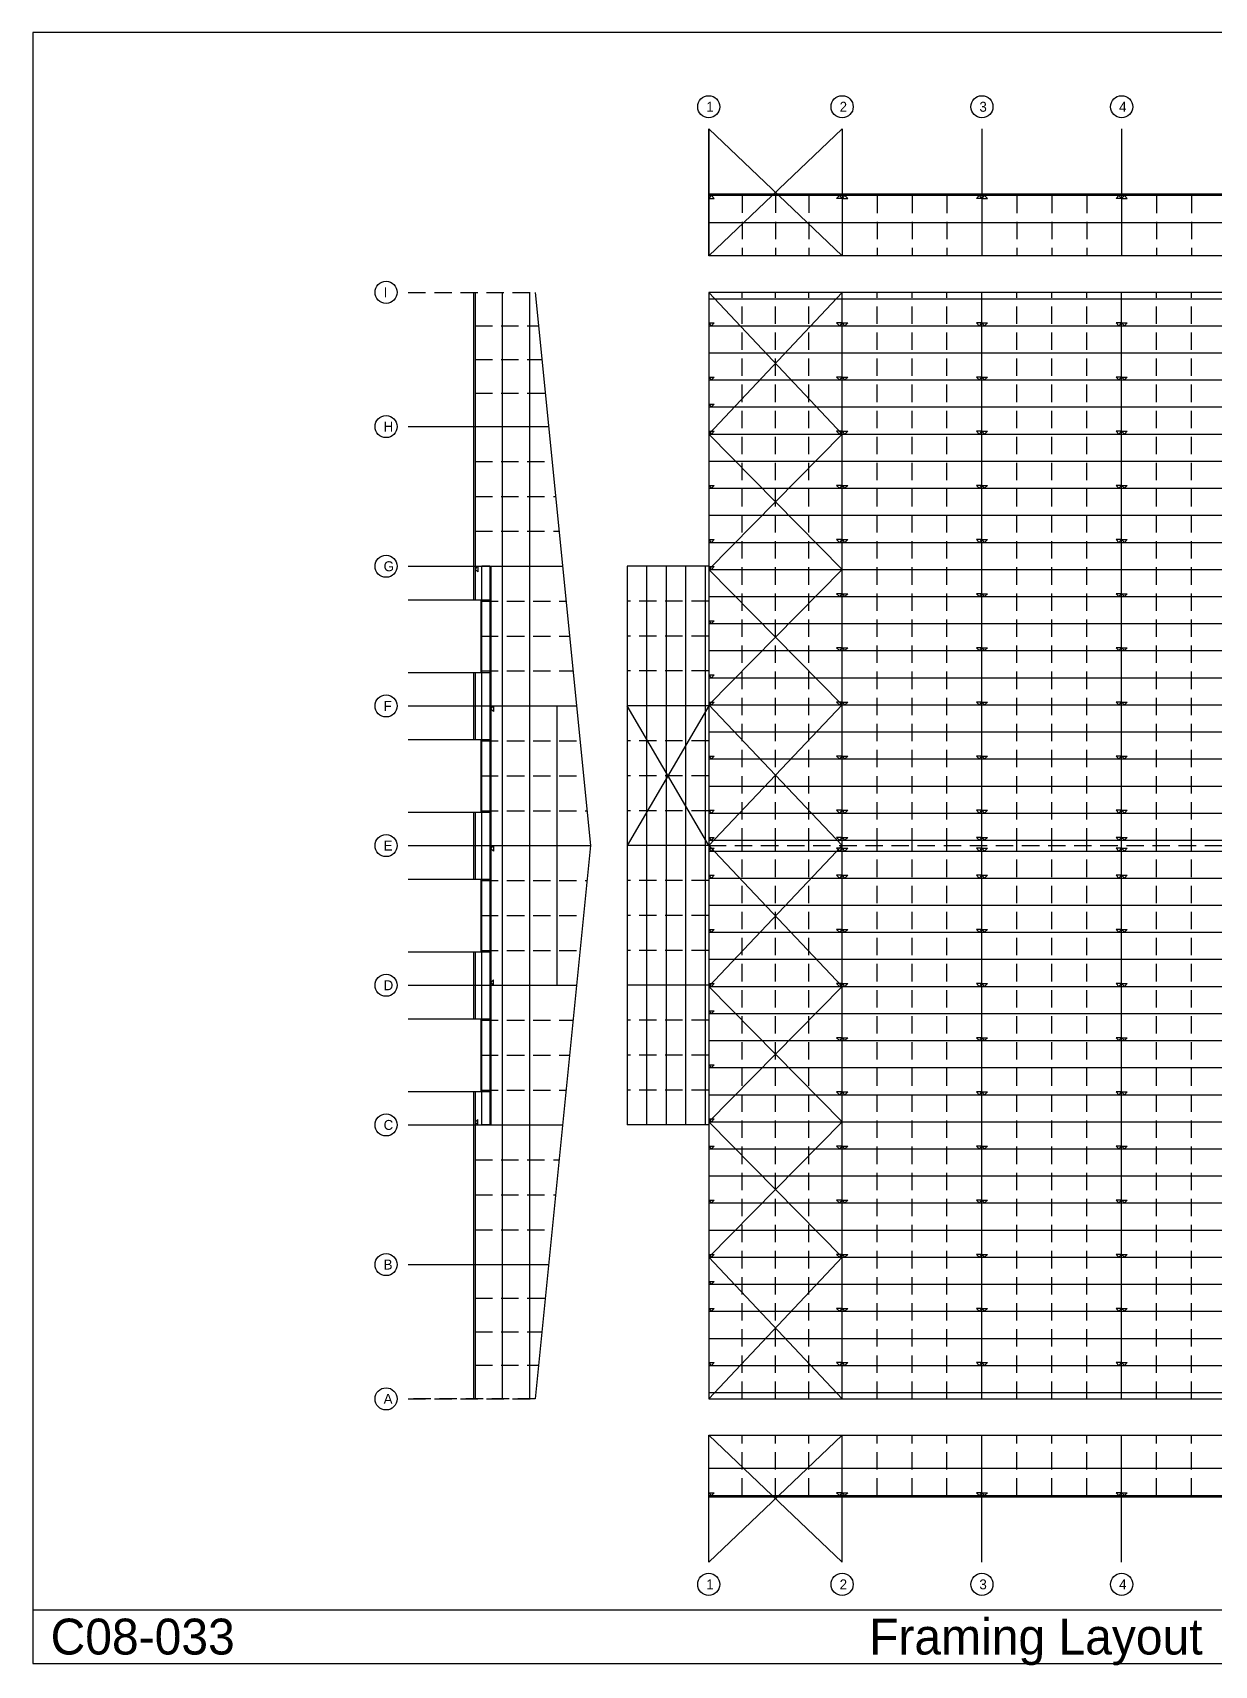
# Model space of a CAD drawing. Extents: x -3105 to 6885, y -1224 to 6276.
# Drawn here: x -3105 to 2322, y -1224 to 6276 of the extents above; entities that cross this region are included whole.
import ezdxf

# ---------------------------------------------------------------- set-up
doc = ezdxf.new("R2010")
doc.units = 0
doc.linetypes.add('CONTIN', pattern=[0])
doc.linetypes.add('DASHED', pattern=[119.86, 79.91, -39.95])
doc.layers.get('0').update_dxf_attribs({"linetype": 'CONTIN'})
for name, color, linetype in [('1', 7, 'CONTIN'), ('29', 3, 'DASHED'), ('5', 5, 'DASHED'), ('8', 5, 'DASHED')]:
    doc.layers.add(name, color=color, linetype=linetype)

msp = doc.modelspace()

# ---------------------------------------------------------------- linework, layer by layer
for p, q in [((6884.896, 6276.32), (-3104.659, 6276.32)), ((-3104.659, 6276.32), (-3104.659, -1215.847)), ((0, 5054.136), (0, 5054.136)), ((0, 5054.136), (612.5, 5054.136)), ((612.5, 5054.136), (1254.167, 5054.136)), ((1254.167, 5054.136), (1895.833, 5054.136)), ((1895.833, 5054.136), (2537.5, 5054.136)), ((0, 4929.756), (0, 4929.756)), ((0, 4929.756), (612.5, 4929.756)), ((612.5, 4929.756), (1254.167, 4929.756)), ((1254.167, 4929.756), (1895.833, 4929.756)), ((1895.833, 4929.756), (2537.5, 4929.756)), ((0, 4805.377), (0, 4805.377)), ((0, 4805.377), (612.5, 4805.377)), ((612.5, 4805.377), (1254.167, 4805.377)), ((1254.167, 4805.377), (1895.833, 4805.377)), ((1895.833, 4805.377), (2537.5, 4805.377)), ((0, 4680.997), (0, 4680.997)), ((0, 4680.997), (612.5, 4680.997)), ((612.5, 4680.997), (1254.167, 4680.997)), ((1254.167, 4680.997), (1895.833, 4680.997)), ((1895.833, 4680.997), (2537.5, 4680.997)), ((0, 4556.617), (0, 4556.617)), ((0, 4556.617), (612.5, 4556.617)), ((612.5, 4556.617), (1254.167, 4556.617)), ((1254.167, 4556.617), (1895.833, 4556.617)), ((1895.833, 4556.617), (2537.5, 4556.617)), ((0, 4432.237), (0, 4432.237)), ((0, 4432.237), (612.5, 4432.237)), ((612.5, 4432.237), (1254.167, 4432.237)), ((1254.167, 4432.237), (1895.833, 4432.237)), ((1895.833, 4432.237), (2537.5, 4432.237)), ((0, 4307.858), (0, 4307.858)), ((0, 4307.858), (612.5, 4307.858)), ((612.5, 4307.858), (1254.167, 4307.858)), ((1254.167, 4307.858), (1895.833, 4307.858)), ((1895.833, 4307.858), (2537.5, 4307.858)), ((0, 4183.479), (0, 4183.479)), ((0, 4183.479), (612.5, 4183.479)), ((612.5, 4183.479), (1254.167, 4183.479)), ((1254.167, 4183.479), (1895.833, 4183.479)), ((1895.833, 4183.479), (2537.5, 4183.479)), ((0, 4059.099), (0, 4059.099)), ((0, 4059.099), (612.5, 4059.099)), ((612.5, 4059.099), (1254.167, 4059.099)), ((1254.167, 4059.099), (1895.833, 4059.099)), ((1895.833, 4059.099), (2537.5, 4059.099)), ((0, 3934.719), (0, 3934.719)), ((0, 3934.719), (612.5, 3934.719)), ((612.5, 3934.719), (1254.167, 3934.719)), ((1254.167, 3934.719), (1895.833, 3934.719)), ((1895.833, 3934.719), (2537.5, 3934.719)), ((0, 3810.339), (0, 3810.339)), ((0, 3810.339), (612.5, 3810.339)), ((612.5, 3810.339), (1254.167, 3810.339)), ((1254.167, 3810.339), (1895.833, 3810.339)), ((1895.833, 3810.339), (2537.5, 3810.339)), ((0, 3685.959), (0, 3685.959)), ((0, 3685.959), (612.5, 3685.959)), ((612.5, 3685.959), (1254.167, 3685.959)), ((1254.167, 3685.959), (1895.833, 3685.959)), ((1895.833, 3685.959), (2537.5, 3685.959)), ((0, 3561.58), (0, 3561.58)), ((0, 3561.58), (612.5, 3561.58)), ((612.5, 3561.58), (1254.167, 3561.58)), ((1254.167, 3561.58), (1895.833, 3561.58)), ((1895.833, 3561.58), (2537.5, 3561.58)), ((0, 3437.2), (0, 3437.2)), ((0, 3437.2), (612.5, 3437.2)), ((612.5, 3437.2), (1254.167, 3437.2)), ((1254.167, 3437.2), (1895.833, 3437.2)), ((1895.833, 3437.2), (2537.5, 3437.2)), ((0, 3312.821), (0, 3312.821)), ((0, 3312.821), (612.5, 3312.821)), ((612.5, 3312.821), (1254.167, 3312.821)), ((1254.167, 3312.821), (1895.833, 3312.821)), ((1895.833, 3312.821), (2537.5, 3312.821)), ((0, 3188.441), (0, 3188.441)), ((0, 3188.441), (612.5, 3188.441)), ((612.5, 3188.441), (1254.167, 3188.441)), ((1254.167, 3188.441), (1895.833, 3188.441)), ((1895.833, 3188.441), (2537.5, 3188.441)), ((0, 3064.062), (0, 3064.062)), ((0, 3064.062), (612.5, 3064.062)), ((612.5, 3064.062), (1254.167, 3064.062)), ((1254.167, 3064.062), (1895.833, 3064.062)), ((1895.833, 3064.062), (2537.5, 3064.062)), ((0, 2939.682), (0, 2939.682)), ((0, 2939.682), (612.5, 2939.682)), ((612.5, 2939.682), (1254.167, 2939.682)), ((1254.167, 2939.682), (1895.833, 2939.682)), ((1895.833, 2939.682), (2537.5, 2939.682)), ((0, 2815.302), (0, 2815.302)), ((0, 2815.302), (612.5, 2815.302)), ((612.5, 2815.302), (1254.167, 2815.302)), ((1254.167, 2815.302), (1895.833, 2815.302)), ((1895.833, 2815.302), (2537.5, 2815.302)), ((0, 2690.923), (0, 2690.923)), ((0, 2690.923), (612.5, 2690.923)), ((612.5, 2690.923), (1254.167, 2690.923)), ((1254.167, 2690.923), (1895.833, 2690.923)), ((1895.833, 2690.923), (2537.5, 2690.923)), ((0, 2566.543), (0, 2566.543)), ((0, 2566.543), (612.5, 2566.543)), ((612.5, 2566.543), (1254.167, 2566.543)), ((1254.167, 2566.543), (1895.833, 2566.543)), ((1895.833, 2566.543), (2537.5, 2566.543)), ((0, 2516.791), (0, 2516.791)), ((0, 2516.791), (612.5, 2516.791)), ((612.5, 2516.791), (1254.167, 2516.791)), ((1254.167, 2516.791), (1895.833, 2516.791)), ((1895.833, 2516.791), (2537.5, 2516.791)), ((0, 2392.411), (0, 2392.411)), ((0, 2392.411), (612.5, 2392.411)), ((612.5, 2392.411), (1254.167, 2392.411)), ((1254.167, 2392.411), (1895.833, 2392.411)), ((1895.833, 2392.411), (2537.5, 2392.411)), ((0, 2268.031), (0, 2268.031)), ((0, 2268.031), (612.5, 2268.031)), ((612.5, 2268.031), (1254.167, 2268.031)), ((1254.167, 2268.031), (1895.833, 2268.031)), ((1895.833, 2268.031), (2537.5, 2268.031)), ((0, 2143.651), (0, 2143.651)), ((0, 2143.651), (612.5, 2143.651)), ((612.5, 2143.651), (1254.167, 2143.651)), ((1254.167, 2143.651), (1895.833, 2143.651)), ((1895.833, 2143.651), (2537.5, 2143.651)), ((0, 2019.272), (0, 2019.272)), ((0, 2019.272), (612.5, 2019.272)), ((612.5, 2019.272), (1254.167, 2019.272)), ((1254.167, 2019.272), (1895.833, 2019.272)), ((1895.833, 2019.272), (2537.5, 2019.272)), ((0, 1894.892), (0, 1894.892)), ((0, 1894.892), (612.5, 1894.892)), ((612.5, 1894.892), (1254.167, 1894.892)), ((1254.167, 1894.892), (1895.833, 1894.892)), ((1895.833, 1894.892), (2537.5, 1894.892)), ((0, 1770.512), (0, 1770.512)), ((0, 1770.512), (612.5, 1770.512)), ((612.5, 1770.512), (1254.167, 1770.512)), ((1254.167, 1770.512), (1895.833, 1770.512)), ((1895.833, 1770.512), (2537.5, 1770.512)), ((0, 1646.133), (0, 1646.133)), ((0, 1646.133), (612.5, 1646.133)), ((612.5, 1646.133), (1254.167, 1646.133)), ((1254.167, 1646.133), (1895.833, 1646.133)), ((1895.833, 1646.133), (2537.5, 1646.133)), ((0, 1521.753), (0, 1521.753)), ((0, 1521.753), (612.5, 1521.753)), ((612.5, 1521.753), (1254.167, 1521.753)), ((1254.167, 1521.753), (1895.833, 1521.753)), ((1895.833, 1521.753), (2537.5, 1521.753)), ((0, 1397.373), (0, 1397.373)), ((0, 1397.373), (612.5, 1397.373)), ((612.5, 1397.373), (1254.167, 1397.373)), ((1254.167, 1397.373), (1895.833, 1397.373)), ((1895.833, 1397.373), (2537.5, 1397.373)), ((0, 1272.994), (0, 1272.994)), ((0, 1272.994), (612.5, 1272.994)), ((612.5, 1272.994), (1254.167, 1272.994)), ((1254.167, 1272.994), (1895.833, 1272.994)), ((1895.833, 1272.994), (2537.5, 1272.994)), ((0, 1148.614), (0, 1148.614)), ((0, 1148.614), (612.5, 1148.614)), ((612.5, 1148.614), (1254.167, 1148.614)), ((1254.167, 1148.614), (1895.833, 1148.614)), ((1895.833, 1148.614), (2537.5, 1148.614)), ((0, 1024.234), (0, 1024.234)), ((0, 1024.234), (612.5, 1024.234)), ((612.5, 1024.234), (1254.167, 1024.234)), ((1254.167, 1024.234), (1895.833, 1024.234)), ((1895.833, 1024.234), (2537.5, 1024.234)), ((0, 899.855), (0, 899.855)), ((0, 899.855), (612.5, 899.855)), ((612.5, 899.855), (1254.167, 899.855)), ((1254.167, 899.855), (1895.833, 899.855)), ((1895.833, 899.855), (2537.5, 899.855)), ((0, 775.475), (0, 775.475)), ((0, 775.475), (612.5, 775.475)), ((612.5, 775.475), (1254.167, 775.475)), ((1254.167, 775.475), (1895.833, 775.475)), ((1895.833, 775.475), (2537.5, 775.475)), ((0, 651.096), (0, 651.096)), ((0, 651.096), (612.5, 651.096)), ((612.5, 651.096), (1254.167, 651.096)), ((1254.167, 651.096), (1895.833, 651.096)), ((1895.833, 651.096), (2537.5, 651.096)), ((0, 526.716), (0, 526.716)), ((0, 526.716), (612.5, 526.716)), ((612.5, 526.716), (1254.167, 526.716)), ((1254.167, 526.716), (1895.833, 526.716)), ((1895.833, 526.716), (2537.5, 526.716)), ((0, 402.336), (0, 402.336)), ((0, 402.336), (612.5, 402.336)), ((612.5, 402.336), (1254.167, 402.336)), ((1254.167, 402.336), (1895.833, 402.336)), ((1895.833, 402.336), (2537.5, 402.336)), ((0, 277.957), (0, 277.957)), ((0, 277.957), (612.5, 277.957)), ((612.5, 277.957), (1254.167, 277.957)), ((1254.167, 277.957), (1895.833, 277.957)), ((1895.833, 277.957), (2537.5, 277.957)), ((0, 153.577), (0, 153.577)), ((0, 153.577), (612.5, 153.577)), ((612.5, 153.577), (1254.167, 153.577)), ((1254.167, 153.577), (1895.833, 153.577)), ((1895.833, 153.577), (2537.5, 153.577)), ((0, 29.198), (0, 29.198)), ((0, 29.198), (612.5, 29.198)), ((612.5, 29.198), (1254.167, 29.198)), ((1254.167, 29.198), (1895.833, 29.198)), ((1895.833, 29.198), (2537.5, 29.198)), ((-3104.659, -968.605), (6884.896, -968.605)), ((-3104.659, -1215.847), (6884.896, -1215.847))]:
    msp.add_line(p, q)
at = {"layer": '1'}
for p, q in [((-0.038, 5251.083), (0, 5834.417)), ((0, 5834.417), (-0.038, 5251.083)), ((612.5, 5834.376), (-0.038, 5251.083)), ((0, 5834.417), (612.462, 5251.043)), ((612.5, 5834.376), (612.462, 5251.043)), ((1254.167, 5834.334), (1254.128, 5251)), ((1895.834, 5834.292), (1895.795, 5250.958)), ((12.68, 5527.75), (-0.021, 5515.05)), ((-0.021, 5515.05), (25.379, 5515.048)), ((612.48, 5527.71), (-0.02, 5527.75)), ((3791.647, 5534.167), (-0.019, 5534.417)), ((12.68, 5527.75), (25.379, 5515.048)), ((599.78, 5527.71), (587.079, 5515.011)), ((612.479, 5515.01), (587.079, 5515.011)), ((599.78, 5527.71), (612.479, 5515.01)), ((625.18, 5527.709), (612.479, 5515.01)), ((612.479, 5515.01), (637.879, 5515.008)), ((1254.147, 5527.667), (612.48, 5527.71)), ((625.18, 5527.709), (637.879, 5515.008)), ((1241.447, 5527.668), (1228.746, 5514.969)), ((1254.146, 5514.967), (1228.746, 5514.969)), ((1241.447, 5527.668), (1254.146, 5514.967)), ((1266.847, 5527.667), (1254.146, 5514.967)), ((1254.146, 5514.967), (1279.546, 5514.966)), ((1895.813, 5527.625), (1254.147, 5527.667)), ((1266.847, 5527.667), (1279.546, 5514.966)), ((1883.114, 5527.625), (1870.413, 5514.927)), ((1895.812, 5514.925), (1870.413, 5514.927)), ((1883.114, 5527.625), (1895.812, 5514.925)), ((1908.514, 5527.624), (1895.812, 5514.925)), ((1895.812, 5514.925), (1921.213, 5514.923)), ((2537.48, 5527.583), (1895.813, 5527.625)), ((1908.514, 5527.624), (1921.213, 5514.923)), ((612.472, 5402.709), (-0.028, 5402.75)), ((1254.139, 5402.667), (612.472, 5402.709)), ((1895.805, 5402.625), (1254.139, 5402.667)), ((2537.472, 5402.583), (1895.805, 5402.625)), ((3791.629, 5250.833), (-0.038, 5251.083)), ((-1080, 5083.333), (-1080, 3670.833)), ((-1073.333, 5083.333), (-1073.333, 4466.667)), ((-948.333, 5083.333), (-948.333, 4466.667)), ((-823.333, 5083.333), (-823.333, 4466.667)), ((-796.667, 5083.333), (-542.5, 2541.667)), ((0, 5083.333), (0, 0)), ((3791.667, 5083.333), (0, 5083.333)), ((0, 5083.333), (612.5, 4432.237)), ((612.5, 5083.333), (0, 4432.237)), ((612.5, 0), (612.5, 5083.333)), ((1254.167, 0), (1254.167, 5083.333)), ((1895.833, 0), (1895.833, 5083.333)), ((12.7, 4929.756), (0, 4942.457)), ((0, 4942.457), (25.4, 4942.457)), ((12.7, 4929.756), (25.4, 4942.457)), ((599.8, 4929.756), (587.1, 4942.457)), ((612.5, 4942.457), (587.1, 4942.457)), ((599.8, 4929.756), (612.5, 4942.457)), ((625.2, 4929.756), (612.5, 4942.457)), ((612.5, 4942.457), (637.9, 4942.457)), ((625.2, 4929.756), (637.9, 4942.457)), ((1241.467, 4929.756), (1228.767, 4942.457)), ((1254.167, 4942.457), (1228.767, 4942.457)), ((1241.467, 4929.756), (1254.167, 4942.457)), ((1266.867, 4929.756), (1254.167, 4942.457)), ((1254.167, 4942.457), (1279.567, 4942.457)), ((1266.867, 4929.756), (1279.567, 4942.457)), ((1883.133, 4929.756), (1870.433, 4942.457)), ((1895.833, 4942.457), (1870.433, 4942.457)), ((1883.133, 4929.756), (1895.833, 4942.457)), ((1908.533, 4929.756), (1895.833, 4942.457)), ((1895.833, 4942.457), (1921.233, 4942.457)), ((1908.533, 4929.756), (1921.233, 4942.457)), ((12.7, 4680.997), (0, 4693.697)), ((0, 4693.697), (25.4, 4693.697)), ((12.7, 4680.997), (25.4, 4693.697)), ((599.8, 4680.997), (587.1, 4693.697)), ((612.5, 4693.697), (587.1, 4693.697)), ((599.8, 4680.997), (612.5, 4693.697)), ((625.2, 4680.997), (612.5, 4693.697)), ((612.5, 4693.697), (637.9, 4693.697)), ((625.2, 4680.997), (637.9, 4693.697)), ((1241.467, 4680.997), (1228.767, 4693.697)), ((1254.167, 4693.697), (1228.767, 4693.697)), ((1241.467, 4680.997), (1254.167, 4693.697)), ((1266.867, 4680.997), (1254.167, 4693.697)), ((1254.167, 4693.697), (1279.567, 4693.697)), ((1266.867, 4680.997), (1279.567, 4693.697)), ((1883.133, 4680.997), (1870.433, 4693.697)), ((1895.833, 4693.697), (1870.433, 4693.697)), ((1883.133, 4680.997), (1895.833, 4693.697)), ((1908.533, 4680.997), (1895.833, 4693.697)), ((1895.833, 4693.697), (1921.233, 4693.697)), ((1908.533, 4680.997), (1921.233, 4693.697)), ((12.7, 4556.617), (0, 4569.317)), ((0, 4569.317), (25.4, 4569.317)), ((12.7, 4556.617), (25.4, 4569.317)), ((-1380, 4466.667), (-735, 4466.667)), ((-1073.333, 4466.667), (-1073.333, 3825)), ((-948.333, 4466.667), (-948.333, 3825)), ((-823.333, 4466.667), (-823.333, 3825)), ((12.7, 4432.237), (0, 4444.938)), ((0, 4444.938), (25.4, 4444.938)), ((0, 4432.237), (612.5, 3810.339)), ((612.5, 4432.237), (0, 3810.339)), ((12.7, 4432.237), (25.4, 4444.938)), ((599.8, 4432.237), (587.1, 4444.938)), ((612.5, 4444.938), (587.1, 4444.938)), ((599.8, 4432.237), (612.5, 4444.938)), ((625.2, 4432.237), (612.5, 4444.938)), ((612.5, 4444.938), (637.9, 4444.938)), ((625.2, 4432.237), (637.9, 4444.938)), ((1241.467, 4432.237), (1228.767, 4444.938)), ((1254.167, 4444.938), (1228.767, 4444.938)), ((1241.467, 4432.237), (1254.167, 4444.938)), ((1266.867, 4432.237), (1254.167, 4444.938)), ((1254.167, 4444.938), (1279.567, 4444.938)), ((1266.867, 4432.237), (1279.567, 4444.938)), ((1883.133, 4432.237), (1870.433, 4444.938)), ((1895.833, 4444.938), (1870.433, 4444.938)), ((1883.133, 4432.237), (1895.833, 4444.938)), ((1908.533, 4432.237), (1895.833, 4444.938)), ((1895.833, 4444.938), (1921.233, 4444.938)), ((1908.533, 4432.237), (1921.233, 4444.938)), ((12.7, 4183.479), (0, 4196.178)), ((0, 4196.178), (25.4, 4196.178)), ((12.7, 4183.479), (25.4, 4196.178)), ((599.8, 4183.479), (587.1, 4196.178)), ((612.5, 4196.178), (587.1, 4196.178)), ((599.8, 4183.479), (612.5, 4196.178)), ((625.2, 4183.479), (612.5, 4196.178)), ((612.5, 4196.178), (637.9, 4196.178)), ((625.2, 4183.479), (637.9, 4196.178)), ((1241.467, 4183.479), (1228.767, 4196.178)), ((1254.167, 4196.178), (1228.767, 4196.178)), ((1241.467, 4183.479), (1254.167, 4196.178)), ((1266.867, 4183.479), (1254.167, 4196.178)), ((1254.167, 4196.178), (1279.567, 4196.178)), ((1266.867, 4183.479), (1279.567, 4196.178)), ((1883.133, 4183.479), (1870.433, 4196.178)), ((1895.833, 4196.178), (1870.433, 4196.178)), ((1883.133, 4183.479), (1895.833, 4196.178)), ((1908.533, 4183.479), (1895.833, 4196.178)), ((1895.833, 4196.178), (1921.233, 4196.178)), ((1908.533, 4183.479), (1921.233, 4196.178)), ((12.7, 3934.719), (0, 3947.419)), ((0, 3947.419), (25.4, 3947.419)), ((12.7, 3934.719), (25.4, 3947.419)), ((599.8, 3934.719), (587.1, 3947.419)), ((612.5, 3947.419), (587.1, 3947.419)), ((599.8, 3934.719), (612.5, 3947.419)), ((625.2, 3934.719), (612.5, 3947.419)), ((612.5, 3947.419), (637.9, 3947.419)), ((625.2, 3934.719), (637.9, 3947.419)), ((1241.467, 3934.719), (1228.767, 3947.419)), ((1254.167, 3947.419), (1228.767, 3947.419)), ((1241.467, 3934.719), (1254.167, 3947.419)), ((1266.867, 3934.719), (1254.167, 3947.419)), ((1254.167, 3947.419), (1279.567, 3947.419)), ((1266.867, 3934.719), (1279.567, 3947.419)), ((1883.133, 3934.719), (1870.433, 3947.419)), ((1895.833, 3947.419), (1870.433, 3947.419)), ((1883.133, 3934.719), (1895.833, 3947.419)), ((1908.533, 3934.719), (1895.833, 3947.419)), ((1895.833, 3947.419), (1921.233, 3947.419)), ((1908.533, 3934.719), (1921.233, 3947.419)), ((-1380, 3825), (-670.833, 3825)), ((-1073.333, 3812.3), (-1060.633, 3825)), ((-1073.333, 3825), (-1073.333, 3670.833)), ((-1073.333, 3812.3), (-1060.633, 3799.6)), ((-1060.633, 3825), (-1060.633, 3799.6)), ((-1005, 3825), (-1042.314, 3825)), ((-1042.314, 1258.333), (-1042.314, 3825)), ((-1042.314, 3825), (-1005, 3825)), ((-1005, 3825), (-1005, 1258.333)), ((-1000.833, 3825), (-1000.833, 3183.333)), ((-948.333, 3825), (-948.333, 3183.333)), ((-823.333, 3825), (-823.333, 3183.333)), ((-375, 3825), (-375, 1258.333)), ((0, 3825), (-375, 3825)), ((-285.417, 3825), (-285.417, 1258.333)), ((-195.833, 3825), (-195.834, 1258.333)), ((-106.25, 3825), (-106.25, 1258.333)), ((-16.667, 3825), (-16.667, 1258.333)), ((12.7, 3810.339), (0, 3823.04)), ((0, 3823.04), (25.4, 3823.04)), ((0, 3810.339), (612.5, 3188.441)), ((612.5, 3810.339), (0, 3188.441)), ((12.7, 3810.339), (25.4, 3823.04)), ((599.8, 3685.959), (587.1, 3698.659)), ((612.5, 3698.659), (587.1, 3698.659)), ((599.8, 3685.959), (612.5, 3698.659)), ((625.2, 3685.959), (612.5, 3698.659)), ((612.5, 3698.659), (637.9, 3698.659)), ((625.2, 3685.959), (637.9, 3698.659)), ((1241.467, 3685.959), (1228.767, 3698.659)), ((1254.167, 3698.659), (1228.767, 3698.659)), ((1241.467, 3685.959), (1254.167, 3698.659)), ((1266.867, 3685.959), (1254.167, 3698.659)), ((1254.167, 3698.659), (1279.567, 3698.659)), ((1266.867, 3685.959), (1279.567, 3698.659)), ((1883.133, 3685.959), (1870.433, 3698.659)), ((1895.833, 3698.659), (1870.433, 3698.659)), ((1883.133, 3685.959), (1895.833, 3698.659)), ((1908.533, 3685.959), (1895.833, 3698.659)), ((1895.833, 3698.659), (1921.233, 3698.659)), ((1908.533, 3685.959), (1921.233, 3698.659)), ((-1380, 3670.833), (-1000.833, 3670.833)), ((-1046.667, 3670.833), (-1046.667, 3337.5)), ((12.7, 3561.58), (0, 3574.28)), ((0, 3574.28), (25.4, 3574.28)), ((12.7, 3561.58), (25.4, 3574.28)), ((599.8, 3437.2), (587.1, 3449.9)), ((612.5, 3449.9), (587.1, 3449.9)), ((599.8, 3437.2), (612.5, 3449.9)), ((625.2, 3437.2), (612.5, 3449.9)), ((612.5, 3449.9), (637.9, 3449.9)), ((625.2, 3437.2), (637.9, 3449.9)), ((1241.467, 3437.2), (1228.767, 3449.9)), ((1254.167, 3449.9), (1228.767, 3449.9)), ((1241.467, 3437.2), (1254.167, 3449.9)), ((1266.867, 3437.2), (1254.167, 3449.9)), ((1254.167, 3449.9), (1279.567, 3449.9)), ((1266.867, 3437.2), (1279.567, 3449.9)), ((1883.133, 3437.2), (1870.433, 3449.9)), ((1895.833, 3449.9), (1870.433, 3449.9)), ((1883.133, 3437.2), (1895.833, 3449.9)), ((1908.533, 3437.2), (1895.833, 3449.9)), ((1895.833, 3449.9), (1921.233, 3449.9)), ((1908.533, 3437.2), (1921.233, 3449.9)), ((-1380, 3337.5), (-1000.833, 3337.5)), ((-1080, 3337.5), (-1080, 3029.167)), ((-1073.333, 3337.5), (-1073.333, 3183.333)), ((12.7, 3312.821), (0, 3325.521)), ((0, 3325.521), (25.4, 3325.521)), ((12.7, 3312.821), (25.4, 3325.521)), ((-1380, 3183.333), (-606.667, 3183.333)), ((-1073.333, 3183.333), (-1073.333, 3029.167)), ((-1042.314, 3183.333), (-1005, 3183.333)), ((-1000.833, 3170.633), (-988.133, 3183.333)), ((-1000.833, 3183.333), (-1000.833, 2541.667)), ((-1000.833, 3170.633), (-988.133, 3157.933)), ((-988.133, 3183.333), (-988.133, 3157.933)), ((-948.333, 3183.333), (-948.333, 2541.667)), ((-823.333, 3183.333), (-823.333, 2541.667)), ((-698.333, 3183.333), (-698.333, 2541.667)), ((0, 3183.333), (-375, 3183.333)), ((0, 3183.333), (-375, 2541.667)), ((0, 2541.667), (-375, 3183.333)), ((0, 3188.441), (612.5, 2541.667)), ((612.5, 3188.441), (0, 2541.667)), ((12.701, 3188.441), (0.001, 3201.141)), ((0.001, 3201.141), (25.401, 3201.141)), ((12.701, 3188.441), (25.401, 3201.141)), ((599.8, 3188.441), (587.1, 3201.141)), ((612.5, 3201.141), (587.1, 3201.141)), ((599.8, 3188.441), (612.5, 3201.141)), ((625.2, 3188.441), (612.5, 3201.141)), ((612.5, 3201.141), (637.9, 3201.141)), ((625.2, 3188.441), (637.9, 3201.141)), ((1241.467, 3188.441), (1228.767, 3201.141)), ((1254.167, 3201.141), (1228.767, 3201.141)), ((1241.467, 3188.441), (1254.167, 3201.141)), ((1266.867, 3188.441), (1254.167, 3201.141)), ((1254.167, 3201.141), (1279.567, 3201.141)), ((1266.867, 3188.441), (1279.567, 3201.141)), ((1883.133, 3188.441), (1870.433, 3201.141)), ((1895.833, 3201.141), (1870.433, 3201.141)), ((1883.133, 3188.441), (1895.833, 3201.141)), ((1908.533, 3188.441), (1895.833, 3201.141)), ((1895.833, 3201.141), (1921.233, 3201.141)), ((1908.533, 3188.441), (1921.233, 3201.141)), ((-1380, 3029.167), (-1000.833, 3029.167)), ((-1046.667, 3029.167), (-1046.667, 2695.833)), ((12.701, 2939.682), (0.001, 2952.382)), ((0.001, 2952.382), (25.401, 2952.382)), ((12.701, 2939.682), (25.401, 2952.382)), ((599.8, 2939.682), (587.1, 2952.382)), ((612.5, 2952.382), (587.1, 2952.382)), ((599.8, 2939.682), (612.5, 2952.382)), ((625.2, 2939.682), (612.5, 2952.382)), ((612.5, 2952.382), (637.9, 2952.382)), ((625.2, 2939.682), (637.9, 2952.382)), ((1241.467, 2939.682), (1228.767, 2952.382)), ((1254.167, 2952.382), (1228.767, 2952.382)), ((1241.467, 2939.682), (1254.167, 2952.382)), ((1266.867, 2939.682), (1254.167, 2952.382)), ((1254.167, 2952.382), (1279.567, 2952.382)), ((1266.867, 2939.682), (1279.567, 2952.382)), ((1883.133, 2939.682), (1870.433, 2952.382)), ((1895.833, 2952.382), (1870.433, 2952.382)), ((1883.133, 2939.682), (1895.833, 2952.382)), ((1908.533, 2939.682), (1895.833, 2952.382)), ((1895.833, 2952.382), (1921.233, 2952.382)), ((1908.533, 2939.682), (1921.233, 2952.382)), ((12.701, 2690.923), (0.001, 2703.623)), ((0.001, 2703.623), (25.401, 2703.623)), ((12.701, 2690.923), (25.401, 2703.623)), ((599.8, 2690.923), (587.1, 2703.623)), ((612.5, 2703.623), (587.1, 2703.623)), ((599.8, 2690.923), (612.5, 2703.623)), ((625.2, 2690.923), (612.5, 2703.623)), ((612.5, 2703.623), (637.9, 2703.623)), ((625.2, 2690.923), (637.9, 2703.623)), ((1241.467, 2690.923), (1228.767, 2703.623)), ((1254.167, 2703.623), (1228.767, 2703.623)), ((1241.467, 2690.923), (1254.167, 2703.623)), ((1266.867, 2690.923), (1254.167, 2703.623)), ((1254.167, 2703.623), (1279.567, 2703.623)), ((1266.867, 2690.923), (1279.567, 2703.623)), ((1883.133, 2690.923), (1870.433, 2703.623)), ((1895.833, 2703.623), (1870.433, 2703.623)), ((1883.133, 2690.923), (1895.833, 2703.623)), ((1908.533, 2690.923), (1895.833, 2703.623)), ((1895.833, 2703.623), (1921.233, 2703.623)), ((1908.533, 2690.923), (1921.233, 2703.623)), ((-1380, 2695.833), (-1000.833, 2695.833)), ((-1080, 2695.833), (-1080, 2387.5)), ((-1073.333, 2695.833), (-1073.333, 2541.667)), ((12.701, 2566.543), (0.001, 2579.243)), ((0.001, 2579.243), (25.401, 2579.243)), ((12.701, 2566.543), (25.401, 2579.243)), ((599.8, 2566.543), (587.1, 2579.243)), ((612.5, 2579.243), (587.1, 2579.243)), ((599.8, 2566.543), (612.5, 2579.243)), ((625.2, 2566.543), (612.5, 2579.243)), ((612.5, 2579.243), (637.9, 2579.243)), ((625.2, 2566.543), (637.9, 2579.243)), ((1241.467, 2566.543), (1228.767, 2579.243)), ((1254.167, 2579.243), (1228.767, 2579.243)), ((1241.467, 2566.543), (1254.167, 2579.243)), ((1266.867, 2566.543), (1254.167, 2579.243)), ((1254.167, 2579.243), (1279.567, 2579.243)), ((1266.867, 2566.543), (1279.567, 2579.243)), ((1883.133, 2566.543), (1870.433, 2579.243)), ((1895.833, 2579.243), (1870.433, 2579.243)), ((1883.133, 2566.543), (1895.833, 2579.243)), ((1908.533, 2566.543), (1895.833, 2579.243)), ((1895.833, 2579.243), (1921.233, 2579.243)), ((1908.533, 2566.543), (1921.233, 2579.243)), ((-1380, 2541.667), (-542.5, 2541.667)), ((-1073.333, 2541.667), (-1073.333, 2387.5)), ((-1042.314, 2541.667), (-1005, 2541.667)), ((-1000.833, 2528.967), (-988.133, 2541.667)), ((-1000.833, 2541.667), (-1000.833, 1900)), ((-1000.833, 2528.967), (-988.133, 2516.267)), ((-988.133, 2541.667), (-988.133, 2516.267)), ((-948.333, 2541.667), (-948.334, 1900)), ((-823.333, 2541.667), (-823.334, 1900)), ((-542.5, 2541.667), (-796.667, 0)), ((-698.333, 2541.667), (-698.334, 1900)), ((0, 2541.667), (-375, 2541.667)), ((0, 2541.667), (612.5, 1894.892)), ((612.5, 2541.667), (0, 1894.892)), ((12.701, 2516.791), (0.001, 2529.491)), ((0.001, 2529.491), (25.401, 2529.491)), ((12.701, 2516.791), (25.401, 2529.491)), ((599.8, 2516.791), (587.1, 2529.491)), ((612.5, 2529.491), (587.1, 2529.491)), ((599.8, 2516.791), (612.5, 2529.491)), ((625.2, 2516.791), (612.5, 2529.491)), ((612.5, 2529.491), (637.9, 2529.491)), ((625.2, 2516.791), (637.9, 2529.491)), ((1241.467, 2516.791), (1228.767, 2529.491)), ((1254.167, 2529.491), (1228.767, 2529.491)), ((1241.467, 2516.791), (1254.167, 2529.491)), ((1266.867, 2516.791), (1254.167, 2529.491)), ((1254.167, 2529.491), (1279.567, 2529.491)), ((1266.867, 2516.791), (1279.567, 2529.491)), ((1883.133, 2516.791), (1870.433, 2529.491)), ((1895.833, 2529.491), (1870.433, 2529.491)), ((1883.133, 2516.791), (1895.833, 2529.491)), ((1908.533, 2516.791), (1895.833, 2529.491)), ((1895.833, 2529.491), (1921.233, 2529.491)), ((1908.533, 2516.791), (1921.233, 2529.491)), ((12.701, 2392.411), (0.001, 2405.111)), ((0.001, 2405.111), (25.401, 2405.111)), ((12.701, 2392.411), (25.401, 2405.111)), ((599.8, 2392.411), (587.1, 2405.111)), ((612.5, 2405.111), (587.1, 2405.111)), ((599.8, 2392.411), (612.5, 2405.111)), ((625.2, 2392.411), (612.5, 2405.111)), ((612.5, 2405.111), (637.9, 2405.111)), ((625.2, 2392.411), (637.9, 2405.111)), ((1241.467, 2392.411), (1228.767, 2405.111)), ((1254.167, 2405.111), (1228.767, 2405.111)), ((1241.467, 2392.411), (1254.167, 2405.111)), ((1266.867, 2392.411), (1254.167, 2405.111)), ((1254.167, 2405.111), (1279.567, 2405.111)), ((1266.867, 2392.411), (1279.567, 2405.111)), ((1883.133, 2392.411), (1870.433, 2405.111)), ((1895.833, 2405.111), (1870.433, 2405.111)), ((1883.133, 2392.411), (1895.833, 2405.111)), ((1908.533, 2392.411), (1895.833, 2405.111)), ((1895.833, 2405.111), (1921.233, 2405.111)), ((1908.533, 2392.411), (1921.233, 2405.111)), ((-1380, 2387.5), (-1000.833, 2387.5)), ((-1046.667, 2387.5), (-1046.667, 2054.167)), ((12.701, 2143.651), (0.001, 2156.352)), ((0.001, 2156.352), (25.401, 2156.352)), ((12.701, 2143.651), (25.401, 2156.352)), ((599.8, 2143.651), (587.1, 2156.352)), ((612.5, 2156.352), (587.1, 2156.352)), ((599.8, 2143.651), (612.5, 2156.352)), ((625.2, 2143.651), (612.5, 2156.352)), ((612.5, 2156.352), (637.9, 2156.352)), ((625.2, 2143.651), (637.9, 2156.352)), ((1241.467, 2143.651), (1228.767, 2156.352)), ((1254.167, 2156.352), (1228.767, 2156.352)), ((1241.467, 2143.651), (1254.167, 2156.352)), ((1266.867, 2143.651), (1254.167, 2156.352)), ((1254.167, 2156.352), (1279.567, 2156.352)), ((1266.867, 2143.651), (1279.567, 2156.352)), ((1883.133, 2143.651), (1870.433, 2156.352)), ((1895.833, 2156.352), (1870.433, 2156.352)), ((1883.133, 2143.651), (1895.833, 2156.352)), ((1908.533, 2143.651), (1895.833, 2156.352)), ((1895.833, 2156.352), (1921.233, 2156.352)), ((1908.533, 2143.651), (1921.233, 2156.352)), ((-1380, 2054.167), (-1000.833, 2054.167)), ((-1080, 2054.167), (-1080, 1745.833)), ((-1073.333, 2054.167), (-1073.333, 1900)), ((-1380, 1900), (-606.667, 1900)), ((-1073.333, 1900), (-1073.333, 1745.833)), ((-1042.314, 1900), (-1005, 1900)), ((-1000.833, 1900), (-1000.834, 1258.333)), ((-1000.833, 1912.7), (-988.133, 1925.4)), ((-1000.833, 1912.7), (-988.133, 1900)), ((-988.133, 1900), (-988.133, 1925.4)), ((-948.334, 1900), (-948.334, 1258.333)), ((-823.334, 1900), (-823.334, 1258.333)), ((0, 1900), (-375, 1900)), ((0, 1894.892), (612.5, 1272.994)), ((612.5, 1894.892), (0, 1272.994)), ((12.701, 1894.892), (0.001, 1907.592)), ((0.001, 1907.592), (25.401, 1907.592)), ((12.701, 1894.892), (25.401, 1907.592)), ((599.8, 1894.892), (587.1, 1907.592)), ((612.5, 1907.592), (587.1, 1907.592)), ((599.8, 1894.892), (612.5, 1907.592)), ((625.2, 1894.892), (612.5, 1907.592)), ((612.5, 1907.592), (637.9, 1907.592)), ((625.2, 1894.892), (637.9, 1907.592)), ((1241.467, 1894.892), (1228.767, 1907.592)), ((1254.167, 1907.592), (1228.767, 1907.592)), ((1241.467, 1894.892), (1254.167, 1907.592)), ((1266.867, 1894.892), (1254.167, 1907.592)), ((1254.167, 1907.592), (1279.567, 1907.592)), ((1266.867, 1894.892), (1279.567, 1907.592)), ((1883.133, 1894.892), (1870.433, 1907.592)), ((1895.833, 1907.592), (1870.433, 1907.592)), ((1883.133, 1894.892), (1895.833, 1907.592)), ((1908.533, 1894.892), (1895.833, 1907.592)), ((1895.833, 1907.592), (1921.233, 1907.592)), ((1908.533, 1894.892), (1921.233, 1907.592)), ((-1380, 1745.833), (-1000.833, 1745.833)), ((-1046.667, 1745.833), (-1046.667, 1412.5)), ((12.701, 1770.512), (0.001, 1783.212)), ((0.001, 1783.212), (25.401, 1783.212)), ((12.701, 1770.512), (25.401, 1783.212)), ((599.8, 1646.133), (587.1, 1658.833)), ((612.5, 1658.833), (587.1, 1658.833)), ((599.8, 1646.133), (612.5, 1658.833)), ((625.2, 1646.133), (612.5, 1658.833)), ((612.5, 1658.833), (637.9, 1658.833)), ((625.2, 1646.133), (637.9, 1658.833)), ((1241.467, 1646.133), (1228.767, 1658.833)), ((1254.167, 1658.833), (1228.767, 1658.833)), ((1241.467, 1646.133), (1254.167, 1658.833)), ((1266.867, 1646.133), (1254.167, 1658.833)), ((1254.167, 1658.833), (1279.567, 1658.833)), ((1266.867, 1646.133), (1279.567, 1658.833)), ((1883.133, 1646.133), (1870.433, 1658.833)), ((1895.833, 1658.833), (1870.433, 1658.833)), ((1883.133, 1646.133), (1895.833, 1658.833)), ((1908.533, 1646.133), (1895.833, 1658.833)), ((1895.833, 1658.833), (1921.233, 1658.833)), ((1908.533, 1646.133), (1921.233, 1658.833)), ((12.701, 1521.753), (0.001, 1534.453)), ((0.001, 1534.453), (25.401, 1534.453)), ((12.701, 1521.753), (25.401, 1534.453)), ((-1380, 1412.5), (-1000.834, 1412.5)), ((-1080, 1412.5), (-1080, 0)), ((-1073.333, 1412.5), (-1073.333, 1258.333)), ((599.8, 1397.373), (587.1, 1410.073)), ((612.5, 1410.073), (587.1, 1410.073)), ((599.8, 1397.373), (612.5, 1410.073)), ((625.2, 1397.373), (612.5, 1410.073)), ((612.5, 1410.073), (637.9, 1410.073)), ((625.2, 1397.373), (637.9, 1410.073)), ((1241.467, 1397.373), (1228.767, 1410.073)), ((1254.167, 1410.073), (1228.767, 1410.073)), ((1241.467, 1397.373), (1254.167, 1410.073)), ((1266.867, 1397.373), (1254.167, 1410.073)), ((1254.167, 1410.073), (1279.567, 1410.073)), ((1266.867, 1397.373), (1279.567, 1410.073)), ((1883.133, 1397.373), (1870.433, 1410.073)), ((1895.833, 1410.073), (1870.433, 1410.073)), ((1883.133, 1397.373), (1895.833, 1410.073)), ((1908.533, 1397.373), (1895.833, 1410.073)), ((1895.833, 1410.073), (1921.233, 1410.073)), ((1908.533, 1397.373), (1921.233, 1410.073)), ((-1073.333, 1271.033), (-1060.634, 1283.733)), ((-1060.634, 1258.333), (-1060.634, 1283.733)), ((12.701, 1272.994), (0.001, 1285.694)), ((0.001, 1285.694), (25.401, 1285.694)), ((12.701, 1272.994), (25.401, 1285.694)), ((-1380, 1258.333), (-670.833, 1258.333)), ((-1073.333, 1258.333), (-1073.334, 616.667)), ((-1073.333, 1271.033), (-1060.634, 1258.333)), ((-1005, 1258.333), (-1042.314, 1258.333)), ((-1042.314, 1258.333), (-1005, 1258.333)), ((-948.334, 1258.333), (-948.334, 616.667)), ((-823.334, 1258.333), (-823.334, 616.667)), ((0, 1258.333), (-375, 1258.333)), ((0, 1272.994), (612.5, 651.096)), ((612.5, 1272.994), (0, 651.096)), ((12.701, 1148.614), (0.001, 1161.314)), ((0.001, 1161.314), (25.401, 1161.314)), ((12.701, 1148.614), (25.401, 1161.314)), ((599.8, 1148.614), (587.1, 1161.314)), ((612.5, 1161.314), (587.1, 1161.314)), ((599.8, 1148.614), (612.5, 1161.314)), ((625.2, 1148.614), (612.5, 1161.314)), ((612.5, 1161.314), (637.9, 1161.314)), ((625.2, 1148.614), (637.9, 1161.314)), ((1241.467, 1148.614), (1228.767, 1161.314)), ((1254.167, 1161.314), (1228.767, 1161.314)), ((1241.467, 1148.614), (1254.167, 1161.314)), ((1266.867, 1148.614), (1254.167, 1161.314)), ((1254.167, 1161.314), (1279.567, 1161.314)), ((1266.867, 1148.614), (1279.567, 1161.314)), ((1883.133, 1148.614), (1870.433, 1161.314)), ((1895.833, 1161.314), (1870.433, 1161.314)), ((1883.133, 1148.614), (1895.833, 1161.314)), ((1908.533, 1148.614), (1895.833, 1161.314)), ((1895.833, 1161.314), (1921.233, 1161.314)), ((1908.533, 1148.614), (1921.233, 1161.314)), ((12.701, 899.855), (0.001, 912.555)), ((0.001, 912.555), (25.401, 912.555)), ((12.701, 899.855), (25.401, 912.555)), ((599.8, 899.855), (587.1, 912.555)), ((612.5, 912.555), (587.1, 912.555)), ((599.8, 899.855), (612.5, 912.555)), ((625.2, 899.855), (612.5, 912.555)), ((612.5, 912.555), (637.9, 912.555)), ((625.2, 899.855), (637.9, 912.555)), ((1241.467, 899.855), (1228.767, 912.555)), ((1254.167, 912.555), (1228.767, 912.555)), ((1241.467, 899.855), (1254.167, 912.555)), ((1266.867, 899.855), (1254.167, 912.555)), ((1254.167, 912.555), (1279.567, 912.555)), ((1266.867, 899.855), (1279.567, 912.555)), ((1883.133, 899.855), (1870.433, 912.555)), ((1895.833, 912.555), (1870.433, 912.555)), ((1883.133, 899.855), (1895.833, 912.555)), ((1908.533, 899.855), (1895.833, 912.555)), ((1895.833, 912.555), (1921.233, 912.555)), ((1908.533, 899.855), (1921.233, 912.555)), ((-1380, 616.667), (-735, 616.667)), ((-1073.334, 616.667), (-1073.334, 0)), ((-948.334, 616.667), (-948.334, 0)), ((-823.334, 616.667), (-823.334, 0)), ((0, 651.096), (612.5, 0)), ((612.5, 651.096), (0, 0)), ((12.702, 651.096), (0.002, 663.796)), ((0.002, 663.796), (25.402, 663.796)), ((12.702, 651.096), (25.402, 663.796)), ((599.8, 651.096), (587.1, 663.796)), ((612.5, 663.796), (587.1, 663.796)), ((599.8, 651.096), (612.5, 663.796)), ((625.2, 651.096), (612.5, 663.796)), ((612.5, 663.796), (637.9, 663.796)), ((625.2, 651.096), (637.9, 663.796)), ((1241.467, 651.096), (1228.767, 663.796)), ((1254.167, 663.796), (1228.767, 663.796)), ((1241.467, 651.096), (1254.167, 663.796)), ((1266.867, 651.096), (1254.167, 663.796)), ((1254.167, 663.796), (1279.567, 663.796)), ((1266.867, 651.096), (1279.567, 663.796)), ((1883.133, 651.096), (1870.433, 663.796)), ((1895.833, 663.796), (1870.433, 663.796)), ((1883.133, 651.096), (1895.833, 663.796)), ((1908.533, 651.096), (1895.833, 663.796)), ((1895.833, 663.796), (1921.233, 663.796)), ((1908.533, 651.096), (1921.233, 663.796)), ((12.702, 526.716), (0.002, 539.416)), ((0.002, 539.416), (25.402, 539.416)), ((12.702, 526.716), (25.402, 539.416)), ((12.702, 402.336), (0.002, 415.036)), ((0.002, 415.036), (25.402, 415.036)), ((12.702, 402.336), (25.402, 415.036)), ((599.8, 402.336), (587.1, 415.036)), ((612.5, 415.036), (587.1, 415.036)), ((599.8, 402.336), (612.5, 415.036)), ((625.2, 402.336), (612.5, 415.036)), ((612.5, 415.036), (637.9, 415.036)), ((625.2, 402.336), (637.9, 415.036)), ((1241.467, 402.336), (1228.767, 415.036)), ((1254.167, 415.036), (1228.767, 415.036)), ((1241.467, 402.336), (1254.167, 415.036)), ((1266.867, 402.336), (1254.167, 415.036)), ((1254.167, 415.036), (1279.567, 415.036)), ((1266.867, 402.336), (1279.567, 415.036)), ((1883.133, 402.336), (1870.433, 415.036)), ((1895.833, 415.036), (1870.433, 415.036)), ((1883.133, 402.336), (1895.833, 415.036)), ((1908.533, 402.336), (1895.833, 415.036)), ((1895.833, 415.036), (1921.233, 415.036)), ((1908.533, 402.336), (1921.233, 415.036)), ((12.702, 153.577), (0.002, 166.277)), ((0.002, 166.277), (25.402, 166.277)), ((12.702, 153.577), (25.402, 166.277)), ((599.8, 153.577), (587.1, 166.277)), ((612.5, 166.277), (587.1, 166.277)), ((599.8, 153.577), (612.5, 166.277)), ((625.2, 153.577), (612.5, 166.277)), ((612.5, 166.277), (637.9, 166.277)), ((625.2, 153.577), (637.9, 166.277)), ((1241.467, 153.577), (1228.767, 166.277)), ((1254.167, 166.277), (1228.767, 166.277)), ((1241.467, 153.577), (1254.167, 166.277)), ((1266.867, 153.577), (1254.167, 166.277)), ((1254.167, 166.277), (1279.567, 166.277)), ((1266.867, 153.577), (1279.567, 166.277)), ((1883.133, 153.577), (1870.433, 166.277)), ((1895.833, 166.277), (1870.433, 166.277)), ((1883.133, 153.577), (1895.833, 166.277)), ((1908.533, 153.577), (1895.833, 166.277)), ((1895.833, 166.277), (1921.233, 166.277)), ((1908.533, 153.577), (1921.233, 166.277)), ((0, 0), (3791.667, 0)), ((0, -750.833), (0, -167.5)), ((0, -167.5), (3791.667, -167.5)), ((0, -750.833), (0, -167.5)), ((0, -750.833), (612.5, -167.5)), ((612.5, -750.833), (0, -167.5)), ((612.5, -750.833), (612.5, -167.5)), ((1254.167, -750.833), (1254.167, -167.5)), ((1895.833, -750.833), (1895.833, -167.5)), ((0, -319.167), (612.5, -319.167)), ((612.5, -319.167), (1254.167, -319.167)), ((1254.167, -319.167), (1895.833, -319.167)), ((1895.833, -319.167), (2537.5, -319.167)), ((12.7, -444.167), (0, -431.467)), ((0, -431.467), (25.4, -431.467)), ((0, -444.167), (612.5, -444.167)), ((12.7, -444.167), (25.4, -431.467)), ((599.8, -444.167), (587.1, -431.467)), ((612.5, -431.467), (587.1, -431.467)), ((599.8, -444.167), (612.5, -431.467)), ((625.2, -444.167), (612.5, -431.467)), ((612.5, -431.467), (637.9, -431.467)), ((612.5, -444.167), (1254.167, -444.167)), ((625.2, -444.167), (637.9, -431.467)), ((1241.467, -444.167), (1228.767, -431.467)), ((1254.167, -431.467), (1228.767, -431.467)), ((1241.467, -444.167), (1254.167, -431.467)), ((1266.867, -444.167), (1254.167, -431.467)), ((1254.167, -431.467), (1279.567, -431.467)), ((1254.167, -444.167), (1895.833, -444.167)), ((1266.867, -444.167), (1279.567, -431.467)), ((1883.133, -444.167), (1870.433, -431.467)), ((1895.833, -431.467), (1870.433, -431.467)), ((1883.133, -444.167), (1895.833, -431.467)), ((1908.533, -444.167), (1895.833, -431.467)), ((1895.833, -431.467), (1921.233, -431.467)), ((1895.833, -444.167), (2537.5, -444.167)), ((1908.533, -444.167), (1921.233, -431.467)), ((0, -450.833), (3791.667, -450.833))]:
    msp.add_line(p, q, dxfattribs=at)
for centre in [(0, 5935.767), (612.5, 5935.767), (1254.167, 5935.767), (1895.834, 5935.767), (-1481.6, 5083.333), (-1481.6, 4466.667), (-1481.6, 3825), (-1481.6, 3183.333), (-1481.6, 2541.667), (-1481.6, 1900), (-1481.6, 1258.333), (-1481.6, 616.667), (-1481.6, 0), (0, -852.433), (612.5, -852.433), (1254.167, -852.433), (1895.833, -852.433)]:
    msp.add_circle(centre, 50.8, dxfattribs=at)
at = {"layer": '29'}
for p, q in [((-1380, 5083.333), (-796.667, 5083.333)), ((-796.667, 0), (-1380, 0))]:
    msp.add_line(p, q, dxfattribs=at)
at = {"layer": '5'}
for p, q in [((-1380, 5083.333), (-796.667, 5083.333)), ((0.001, 2541.667), (3791.667, 2541.667)), ((-1380, 0), (-796.667, 0))]:
    msp.add_line(p, q, dxfattribs=at)
at = {"layer": '8'}
for p, q in [((153.105, 5527.74), (153.087, 5251.073)), ((306.23, 5527.73), (306.212, 5251.063)), ((459.355, 5527.72), (459.337, 5251.053)), ((772.897, 5527.699), (772.878, 5251.033)), ((933.314, 5527.688), (933.295, 5251.022)), ((1093.73, 5527.678), (1093.712, 5251.011)), ((1414.563, 5527.657), (1414.545, 5250.99)), ((1574.98, 5527.646), (1574.962, 5250.979)), ((1735.397, 5527.636), (1735.378, 5250.969)), ((2056.23, 5527.614), (2056.212, 5250.948)), ((2216.647, 5527.604), (2216.629, 5250.937)), ((153.125, 2541.667), (153.125, 5083.333)), ((306.25, 2541.667), (306.25, 5083.333)), ((459.375, 2541.667), (459.375, 5083.333)), ((772.917, 2541.667), (772.917, 5083.333)), ((933.333, 2541.667), (933.333, 5083.333)), ((1093.75, 2541.667), (1093.75, 5083.333)), ((1414.583, 2541.667), (1414.583, 5083.333)), ((1575, 2541.667), (1575, 5083.333)), ((1735.417, 2541.667), (1735.417, 5083.333)), ((2056.25, 2541.667), (2056.25, 5083.333)), ((2216.667, 2541.667), (2216.667, 5083.333)), ((-1073.333, 4929.167), (-781.25, 4929.167)), ((-1073.333, 4775), (-765.833, 4775)), ((-1073.333, 4620.833), (-750.417, 4620.833)), ((-1073.333, 4306.25), (-718.958, 4306.25)), ((-1073.333, 4145.833), (-702.917, 4145.833)), ((-1073.333, 3985.417), (-686.875, 3985.417)), ((-1046.667, 3664.583), (-654.792, 3664.583)), ((0, 3664.583), (-375, 3664.583)), ((-1046.667, 3504.167), (-638.75, 3504.167)), ((0, 3504.167), (-375, 3504.167)), ((-1046.667, 3343.75), (-622.708, 3343.75)), ((0, 3343.75), (-375, 3343.75)), ((-1046.667, 3022.917), (-590.625, 3022.917)), ((0, 3022.917), (-375, 3022.917)), ((-1046.667, 2862.5), (-574.583, 2862.5)), ((0, 2862.5), (-375, 2862.5)), ((-1046.667, 2702.083), (-558.542, 2702.083)), ((0, 2702.083), (-375, 2702.083)), ((153.125, 0), (153.125, 2541.667)), ((306.25, 0), (306.25, 2541.667)), ((459.375, 0), (459.375, 2541.667)), ((772.917, 0), (772.917, 2541.667)), ((933.333, 0), (933.333, 2541.667)), ((1093.75, 0), (1093.75, 2541.667)), ((1414.583, 0), (1414.583, 2541.667)), ((1575, 0), (1575, 2541.667)), ((1735.417, 0), (1735.417, 2541.667)), ((2056.25, 0), (2056.25, 2541.667)), ((2216.667, 0), (2216.667, 2541.667)), ((-1046.667, 2381.25), (-558.542, 2381.25)), ((0, 2381.25), (-375, 2381.25)), ((-1046.667, 2220.833), (-574.583, 2220.833)), ((0, 2220.833), (-375, 2220.833)), ((-1046.667, 2060.417), (-590.625, 2060.417)), ((0, 2060.417), (-375, 2060.417)), ((-1046.667, 1739.583), (-622.708, 1739.583)), ((0, 1739.583), (-375, 1739.583)), ((-1046.667, 1579.167), (-638.75, 1579.167)), ((0, 1579.167), (-375, 1579.167)), ((-1046.667, 1418.75), (-654.792, 1418.75)), ((0, 1418.75), (-375, 1418.75)), ((-1073.333, 1097.917), (-686.875, 1097.917)), ((-1073.333, 937.5), (-702.917, 937.5)), ((-1073.334, 777.083), (-718.959, 777.083)), ((-1073.334, 462.5), (-750.417, 462.5)), ((-1073.334, 308.333), (-765.834, 308.333)), ((-1073.334, 154.167), (-781.25, 154.167)), ((153.125, -444.167), (153.125, -167.5)), ((306.25, -444.167), (306.25, -167.5)), ((459.375, -444.167), (459.375, -167.5)), ((772.917, -444.167), (772.917, -167.5)), ((933.333, -444.167), (933.333, -167.5)), ((1093.75, -444.167), (1093.75, -167.5)), ((1414.583, -444.167), (1414.583, -167.5)), ((1575, -444.167), (1575, -167.5)), ((1735.417, -444.167), (1735.417, -167.5)), ((2056.25, -444.167), (2056.25, -167.5)), ((2216.667, -444.167), (2216.667, -167.5))]:
    msp.add_line(p, q, dxfattribs=at)

# ---------------------------------------------------------------- texts
for s, p in [('C08-033', (-3022.245, -1174.64)), ('Framing Layout', (736.325, -1174.64))]:
    msp.add_text(s, height=164.828).set_placement(p)
at = {"layer": '1'}
for s, p in [('1', (-11.43, 5912.907)), ('2', (601.07, 5912.907)), ('3', (1242.737, 5912.907)), ('4', (1884.404, 5912.907)), ('I', (-1493.03, 5060.474)), ('H', (-1493.03, 4443.807)), ('G', (-1493.03, 3802.14)), ('F', (-1493.03, 3160.473)), ('E', (-1493.03, 2518.807)), ('D', (-1493.03, 1877.14)), ('C', (-1493.03, 1235.473)), ('B', (-1493.03, 593.807)), ('A', (-1493.03, -22.86)), ('1', (-11.43, -875.293)), ('2', (601.07, -875.293)), ('3', (1242.737, -875.293)), ('4', (1884.403, -875.293))]:
    msp.add_text(s, height=45.72, dxfattribs=at).set_placement(p)

doc.saveas('drawing.dxf')
